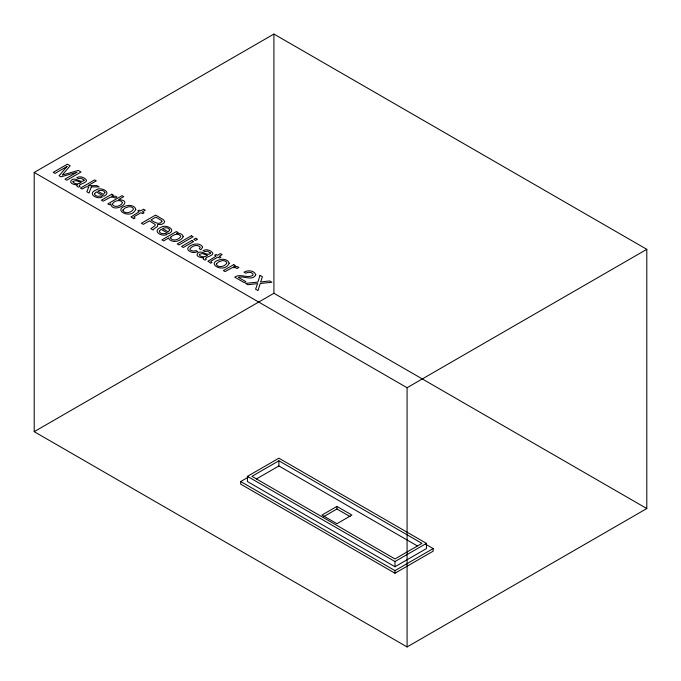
<?xml version="1.0" encoding="UTF-8"?>
<svg xmlns="http://www.w3.org/2000/svg" width="681" height="681" viewBox="0 0 681 681"><rect width="100%" height="100%" fill="white"/><g stroke="black" fill="none" stroke-linecap="round" stroke-linejoin="round"><path stroke-width="1.02" d="M34.203 172.446L273.915 34.05L646.797 249.331L646.797 508.554L407.085 646.95L34.203 431.669L34.203 172.446L407.085 387.727L646.797 249.331M34.203 431.669L273.915 293.273L646.797 508.554M247.433 476.351L278.887 458.194L426.442 543.378L426.442 548.571L394.989 566.737L247.433 481.544L247.433 476.351L394.989 561.544L426.442 543.378M425.838 544.332L433.184 548.571L433.184 551.167L394.989 573.223L240.691 484.14L240.691 481.544L247.969 477.338M278.887 460.79L251.927 476.351L394.989 558.948L421.948 543.378L278.887 460.79L278.887 465.974L417.368 545.924M256.422 478.947L278.887 465.974M336.933 506.409L321.96 515.057L336.933 523.706L351.915 515.057L336.933 506.409L336.933 509.005L323.722 516.632M240.691 481.544L394.989 570.627L433.184 548.571M336.933 509.005L350.153 516.632M407.085 387.727L407.085 646.95M394.989 561.544L394.989 566.737M394.989 570.627L394.989 573.223M273.915 34.05L273.915 293.273M202.58 247.288L200.972 249.74L199.286 248.761L200.171 247.441L199.925 246.752C197.022 244.104 192.076 245.875 190.025 248.735A3.013 1.737 0 0 0 190.433 250.123L193.395 251.153L196.085 250.608L197.771 251.587L195.481 252.319A5.014 2.894 0 0 1 192.28 252.37C178.822 248.471 199.473 239.082 202.58 247.288M131.186 216.839L133.697 218.814L135.068 218.022L133.859 217.239L134.217 216.609L140.967 212.719L142.618 213.672L144.031 212.847L142.38 211.893L145.266 210.233L143.512 209.22L140.626 210.88L139.23 210.071L137.809 210.897L139.205 211.706L131.186 216.839M208.08 261.232L210.599 263.215L211.97 262.423L210.761 261.64L211.119 261.01L217.869 257.112L219.512 258.065L220.933 257.248L219.282 256.294L222.168 254.626L220.414 253.613L217.528 255.281L216.124 254.473L214.711 255.29L216.107 256.099L208.08 261.232M94.497 193.77C94.812 196.366 98.609 196.647 100.635 195.983L102.337 196.971C97.077 200.001 86.7 193.54 96.047 189.973C100.541 186.279 112.535 192.272 103.852 196.264L96.285 191.889L94.497 193.77M159.32 231.2C159.626 233.787 163.423 234.068 165.449 233.404L167.16 234.392C161.891 237.422 151.514 230.961 160.861 227.394C165.355 223.7 177.349 229.693 168.675 233.685L161.099 229.31L159.32 231.2M84.052 180.09L84.001 180.661C80.188 183.427 75.233 176.379 71.164 180.312C68.704 183.564 75.046 185.079 77.37 184.713L76.715 185.445L77.387 186.56L78.758 187.156L80.035 186.407C76.298 184.662 86.266 183.317 86.513 180.61L86.419 180.099C84.384 177.179 79.932 175.792 76.74 177.639L78.358 178.575L81.294 178.243L84.052 180.09M210.395 253.026L210.344 253.604C206.53 256.371 201.576 249.314 197.507 253.255C195.038 256.507 201.389 258.022 203.713 257.656L203.057 258.38L203.73 259.504L205.1 260.091L206.377 259.35C202.64 257.605 212.608 256.26 212.855 253.553L212.761 253.043C210.727 250.123 206.275 248.735 203.083 250.582L204.7 251.519L207.637 251.187L210.395 253.026M122.972 210.063L122.912 210.582C125.1 214.481 131.825 212.523 133.485 209.093L132.931 207.952L131.373 207.033A3.345 1.932 0 0 0 128.658 206.786L125.006 208.054L122.972 210.063M216.362 263.981L216.294 264.492C218.482 268.399 225.207 266.441 226.867 263.002L226.322 261.862L224.756 260.951A3.345 1.932 0 0 0 222.04 260.695L218.388 261.972L216.362 263.981M164.657 221.504L163.976 223.045L161.686 224.355L157.592 224.568L157.558 226.407L153.736 229.012L153.165 230.059L150.807 228.697L154.945 225.777L155.225 224.526L149.394 220.857L143.308 224.364L141.393 223.257L155.566 215.077L163.491 219.784L164.657 221.504M122.512 202.597C121.175 206.054 114.876 208.071 112.399 204.632L112.365 204.002C114.093 200.776 120.426 198.92 122.512 202.597M110.748 204.045C112.646 214.532 135.664 200.674 118.596 199.61L123.738 196.639L122.052 195.668L107.819 203.883L109.428 204.802L110.748 204.045M135.8 209.288C131.024 220.874 109.471 208.36 128.658 205.415A6.035 3.482 0 0 1 132.599 206.02L134.634 207.169L135.8 209.288M229.182 263.206C224.415 274.792 202.853 262.27 222.04 259.325A6.035 3.482 0 0 1 225.981 259.929L228.016 261.087L229.182 263.206M73.054 181.41L72.952 181.938C74.723 184.491 78.902 184.296 81.175 182.423L75.838 180.567L73.054 181.41M199.397 254.353L199.295 254.881C201.065 257.435 205.245 257.239 207.518 255.366L202.18 253.511L199.397 254.353M104.9 192.553L103.452 194.434L97.706 191.123C99.886 189.999 103.87 189.82 104.9 192.553M169.714 229.974L168.267 231.855L162.529 228.544C164.7 227.42 168.684 227.241 169.714 229.974M161.959 221.393C159.618 225.769 153.642 221.802 150.995 219.929L155.838 217.137L161.337 220.397L161.959 221.393M255.792 274.775C252.506 281.372 243.73 275.541 238.324 277.329L245.875 281.687L244.232 282.632L234.741 277.158C240.359 273.03 247.526 278.929 252.932 275.26L252.906 273.677L251.093 272.519L248.182 272.298L245.764 273.226L244.002 272.204C247.535 269.897 254.388 270.255 255.792 274.775M183.172 236.716C180.95 241.457 172.506 243.372 168.99 239.005L168.956 237.831L163.678 240.887L161.933 239.882L176.345 231.557L178.039 232.536L176.668 233.328C179.077 233.106 182.968 233.728 183.172 236.716M260.023 275.379L257.869 282.113L245.526 283.381L247.841 284.718L257.597 283.619L255.588 289.195L257.971 290.566L260.253 283.492L271.923 282.249L269.633 280.93L260.619 281.985L262.423 276.767L260.023 275.379M91.322 186.883L89.032 193.029L86.81 191.753L88.802 186.875L86.01 186.807L82.129 189.046L80.46 188.084L94.642 179.895L96.31 180.865L88.079 185.615L96.923 185.649L99.145 186.934L91.322 186.883M170.854 237.073L170.608 238.316C173.144 241.585 178.865 239.721 180.72 236.613L180.703 235.984C178.311 232.706 173.178 234.605 170.854 237.073M66.968 166.487L59.085 175.741L60.984 176.839L76.987 172.267L64.993 179.154L66.815 180.201L80.996 172.021L78.272 170.446L62.243 175.034L70.152 165.764L67.402 164.172L53.229 172.361L55.059 173.417L66.968 166.487M111.761 194.221L101.426 200.188L103.163 201.184L110.322 197.26L113.25 197.167L115.14 198.069L116.97 197.013L115.302 196.213L111.624 196.205L113.412 195.166L111.761 194.221M191.412 235.771L177.23 243.951L178.975 244.956L193.149 236.767L191.412 235.771M191.863 240.521L181.58 246.462L183.342 247.484L193.634 241.542L191.863 240.521M195.753 238.273L193.787 239.414L195.549 240.427L197.524 239.295L195.753 238.273M233.711 264.628L223.377 270.595L225.113 271.591L232.272 267.667L235.2 267.573L237.09 268.484L238.92 267.42L237.252 266.62L233.574 266.611L235.362 265.581L233.711 264.628"/></g></svg>
